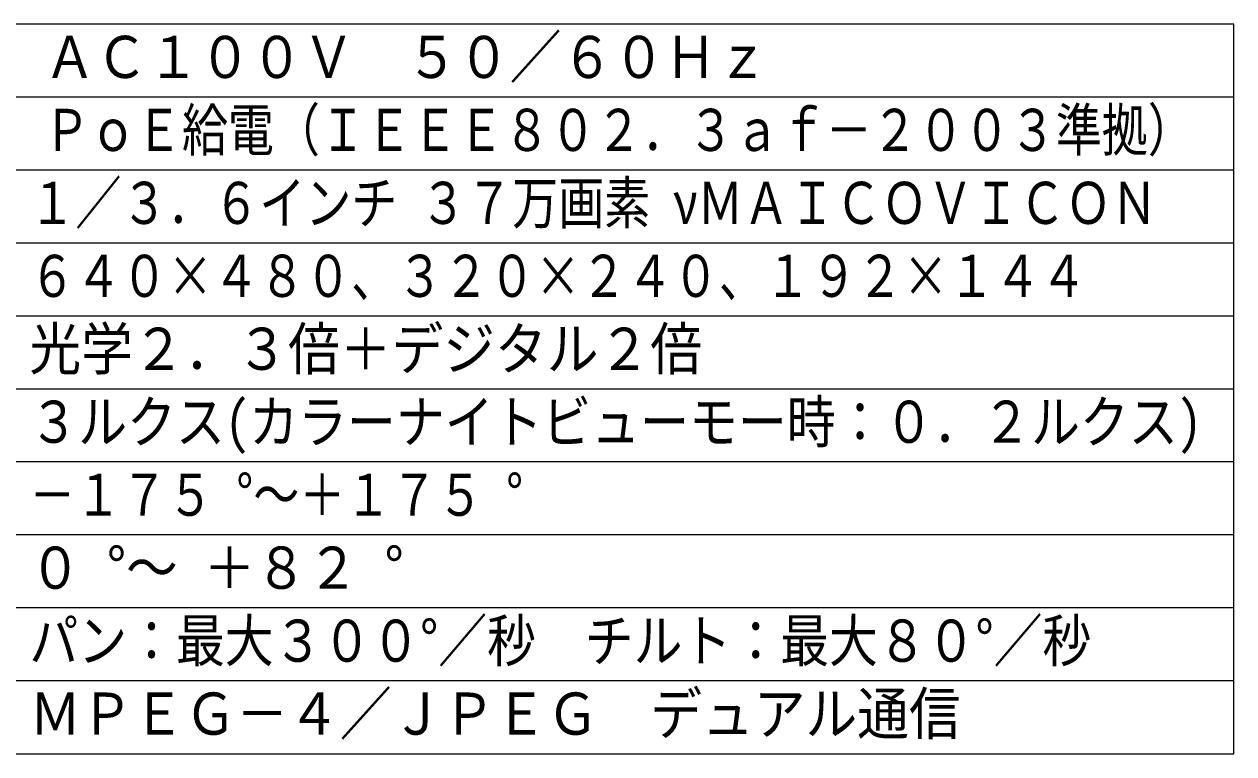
# Model space of a CAD drawing. Units: millimetres, scale not verified. Extents: x -63 to 62, y -57 to 58.
# Drawn here: x -20.4 to 62.5, y -56.7 to -6.7 of the extents above; entities that cross this region are included whole.
import ezdxf
from ezdxf.enums import TextEntityAlignment as Align

# ---------------------------------------------------------------- set-up
doc = ezdxf.new("R2010")
doc.units = ezdxf.units.MM
doc.header["$LTSCALE"] = 0.19104
doc.layers.add('0-2_MOJI1', color=2, linetype='Continuous')
doc.layers.add('0-3_WAKU', color=1, linetype='Continuous')
doc.styles.add('ＭＳ ゴシック', font='')
doc.styles.get('ＭＳ ゴシック').set_extended_font_data('MS Gothic')

msp = doc.modelspace()

# ---------------------------------------------------------------- linework, layer by layer
at = {"layer": '0-3_WAKU', "color": 4}
for p, q in [((62.4966, -6.7261), (-62.5033, -6.7261)), ((62.4966, -56.7261), (62.4966, -6.7261)), ((-62.5033, -56.7261), (62.4966, -56.7261))]:
    msp.add_line(p, q, dxfattribs=at)
at = {"layer": '0-3_WAKU'}
for p, q in [((62.4966, -11.7261), (-62.5033, -11.7261)), ((62.4966, -16.7261), (-62.5033, -16.7261)), ((62.4966, -21.7261), (-62.5033, -21.7261)), ((62.4966, -26.7261), (-62.5033, -26.7261)), ((62.4966, -31.7261), (-62.5033, -31.7261)), ((62.4966, -36.7261), (-62.5033, -36.7261)), ((62.4966, -41.7261), (-62.5033, -41.7261)), ((62.4966, -46.7261), (-62.5033, -46.7261)), ((62.4966, -51.7261), (-62.5033, -51.7261))]:
    msp.add_line(p, q, dxfattribs=at)

# ---------------------------------------------------------------- texts
at = {"layer": '0-2_MOJI1', "style": 'ＭＳ ゴシック'}
for s, height, width, p in [('ＡＣ１００Ｖ\u3000５０／６０Ｈｚ', 2.887, 0.9, (-19.0034, -11.2812)), ('ＰｏＥ給電（ＩＥＥＥ８０２．３ａｆ－２００３準拠）', 2.887, 0.8, (-19.0034, -16.2812)), ('１／３．６インチ ３７万画素 νＭＡＩＣＯＶＩＣＯＮ', 2.887, 0.8, (-20.0034, -21.2812)), ('６４０×４８０、３２０×２４０、１９２×１４４', 2.886, 0.8, (-20.0034, -26.2812)), ('光学２．３倍＋デジタル２倍', 2.887, 0.9, (-20.0034, -31.2812)), ('３ルクス(カラーナイトビューモー時：０．２ルクス)', 2.887, 0.85, (-20.0034, -36.2812)), ('－１７５ °～＋１７５ °', 2.887, 0.8, (-20.0034, -41.2812)), ('０ °～ ＋８２ °', 2.887, 0.9, (-20.0034, -46.2812)), ('パン：最大３００°／秒\u3000チルト：最大８０°／秒', 2.886, 0.85, (-20.0034, -51.2812)), ('ＭＰＥＧ－４／ＪＰＥＧ\u3000デュアル通信', 2.887, 0.9, (-20.0034, -56.2812))]:
    msp.add_text(s, height=height, dxfattribs=dict(at, width=width)).set_placement(p, align=Align.BOTTOM_LEFT)

doc.saveas('drawing.dxf')
